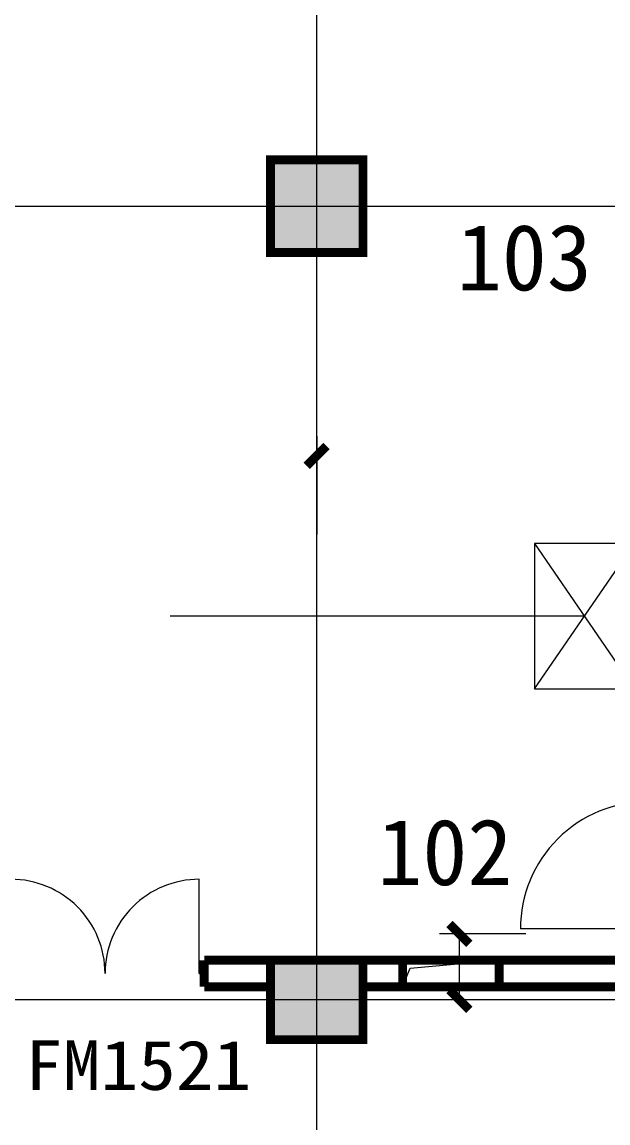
# Model space of a CAD drawing. Extents: x -307567 to 704339, y -10277 to 165507.
# Drawn here: x -218696 to -214265, y 28651 to 36973 of the extents above; entities that cross this region are included whole.
import ezdxf
from ezdxf.enums import TextEntityAlignment as Align

# ---------------------------------------------------------------- set-up
doc = ezdxf.new("R2010")
doc.units = 0
doc.header["$MEASUREMENT"] = 0
doc.layers.add('中文', color=4, linetype='CONTINUOUS')
doc.layers.add('我的', color=255, linetype='CONTINUOUS', lineweight=0)
doc.styles.get("Standard").update_dxf_attribs({"font": 'txt', "height": 3})

msp = doc.modelspace()

# ---------------------------------------------------------------- linework, layer by layer
at = {"layer": '我的', "color": 0}
for p, q in [((-216467.34385, 13462.38227), (-216467.34385, 99323.43291)), ((-260807.86464, 35580.48533), (-192202.20944, 35580.48533)), ((-216467.34385, 33843.04285), (-216467.34385, 33099.31335)), ((-214067.35585, 33030.49808), (-214819.35252, 33030.49808)), ((-214819.35252, 33030.49808), (-214819.35252, 31931.50455)), ((-214819.35252, 31931.50455), (-214067.35585, 33030.49808)), ((-214819.35252, 33030.49808), (-214067.35585, 31930.50549)), ((-214443.35647, 32481.00132), (-217575.34154, 32481.00132)), ((-214819.35252, 31931.50455), (-214067.35585, 31931.50455)), ((-217354.84246, 29780.51586), (-217354.84246, 30493.0123)), ((-214887.25226, 30080.51436), (-215538.26219, 30080.51436)), ((-215388.26294, 29580.51648), (-215388.26294, 30080.51436)), ((-213964.17186, 30118.01417), (-214926.66552, 30118.01417)), ((-216117.34865, 29880.51498), (-216117.34865, 29280.51798)), ((-215817.35015, 29880.51498), (-215817.35015, 29680.51674)), ((-215761.48495, 29820.95908), (-215092.35225, 29880.51498)), ((-215087.3535, 29880.51498), (-215087.3535, 29680.51674)), ((-215817.35015, 29680.51674), (-215761.48495, 29820.95908)), ((-217354.84246, 29780.51586), (-217317.34265, 29780.51586)), ((-189822.88479, 29580.51648), (-241491.62516, 29580.51648)), ((-214887.25226, 29580.51648), (-215538.26219, 29580.51648)), ((-216467.34385, 28713.2635), (-216467.34385, 29207.32308)), ((-216467.34385, 27938.00798), (-216467.34385, 29152.66065))]:
    msp.add_line(p, q, dxfattribs=at)
at = {"layer": '我的', "color": 0, "const_width": 67.49966}
for points in [[(-216817.34363, 35930.48511), (-216817.34363, 35230.49013), (-216117.34865, 35230.49013), (-216117.34865, 35930.48511), (-216817.34363, 35930.48511), (-216817.34363, 35230.49013)], [(-216542.34347, 33618.04397), (-216392.34422, 33768.04322)], [(-215463.26257, 30155.51398), (-215313.26332, 30005.51473)], [(-217317.34265, 29680.51674), (-217317.34265, 29880.51498)], [(-217317.34265, 29880.51498), (-216769.76391, 29880.51498)], [(-216817.34363, 29880.51498), (-216817.34363, 29280.51798), (-216117.34865, 29280.51798), (-216117.34865, 29880.51498), (-216817.34363, 29880.51498), (-216817.34363, 29280.51798)], [(-216117.34865, 29880.51498), (-214067.35585, 29880.51498)], [(-215817.35015, 29880.51498), (-215817.35015, 29680.51674)], [(-215087.3535, 29880.51498), (-215087.3535, 29680.51674)], [(-217317.34265, 29680.51674), (-216817.34363, 29680.51674)], [(-216117.34865, 29680.51674), (-213867.3599, 29680.51674)], [(-215463.26257, 29655.5161), (-215313.26332, 29505.51685)]]:
    msp.add_lwpolyline(points, dxfattribs=at)
at = {"layer": '我的', "color": 0}
for centre, radius, start, end in [((-213964.17186, 30118.01417), 962.49524, 90.000002504, 180.000005009), ((-218779.83534, 29780.51586), 712.49644, 0, 90.000002504), ((-217354.84246, 29780.51586), 712.49644, 90.000002504, 180.000005009)]:
    msp.add_arc(centre, radius, start, end, dxfattribs=at)
for points in [[(-216817.34363, 35930.48511), (-216117.34865, 35930.48511), (-216817.34363, 35230.49013), (-216117.34865, 35230.49013)], [(-216817.34363, 29880.51498), (-216117.34865, 29880.51498), (-216817.34363, 29280.51798), (-216117.34865, 29280.51798)]]:
    msp.add_solid(points, dxfattribs=at)

# ---------------------------------------------------------------- texts
at = {"layer": '中文', "char_height": 500, "width": 6011.5625187, "attachment_point": 1}
for s, insert in [('{\\fFangSong_GB2312|b0|i0|c134|p49;\\C1;103}', (-215407.62178, 35444.40133)), ('{\\fFangSong_GB2312|b0|i0|c134|p49;\\C1;102}', (-216008.47481, 30948.99831))]:
    msp.add_mtext(s, dxfattribs=dict(at, insert=insert))
at = {"layer": '我的', "color": 0, "width": 0.912}
msp.add_text('FM1521', height=374.998125, dxfattribs=at).set_placement((-218672.33466, 28900.51995), (-216962.34412, 28900.51995), align=Align.FIT)

doc.saveas('drawing.dxf')
